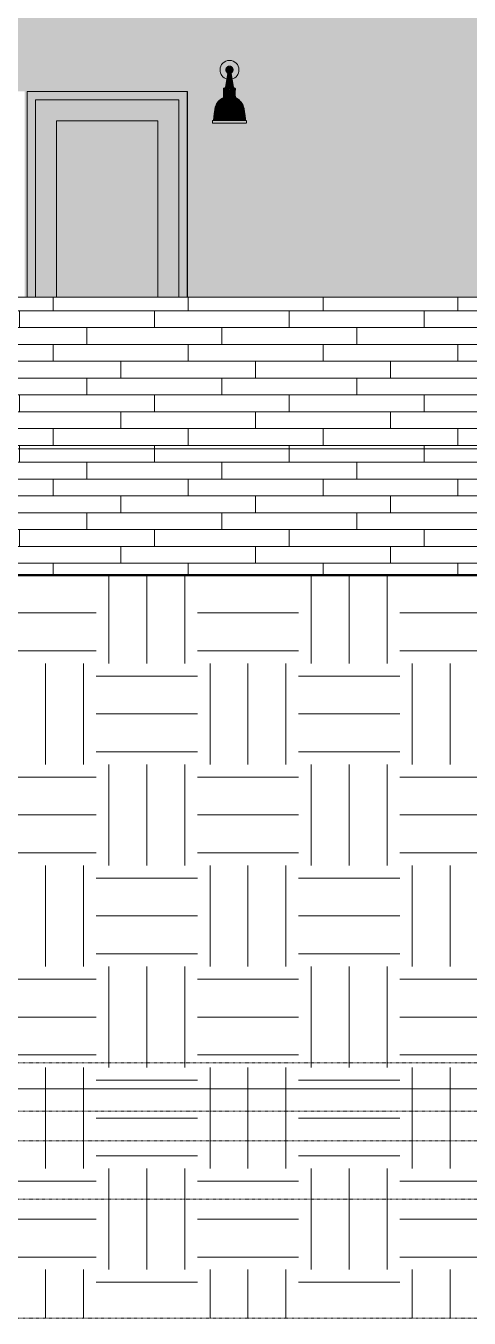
# Model space of a CAD drawing. Header units: inches. Extents: x 1750 to 8392, y -264 to 660.
# Drawn here: x 2829.8 to 2935, y -206.5 to 100.5 of the extents above; entities that cross this region are included whole.
import ezdxf

# ---------------------------------------------------------------- set-up
doc = ezdxf.new("R2010")
doc.units = ezdxf.units.IN
doc.header["$MEASUREMENT"] = 0
doc.linetypes.add('Aligning Line 1_8_', pattern=[0.25, 0.125, -0.125])
doc.linetypes.add('Grid Line 1_2_', pattern=[0.875, 0.5, -0.125, 0.125, -0.125])
for name, color, linetype, lineweight in [('0-1', 7, 'Continuous', 5), ('A-FLOR-LEVL-1', 51, 'Grid Line 1_2_', 9), ('A-GLAZ-1', 151, 'Continuous', 9), ('A-WALL-2', 113, 'Continuous', 9), ('A-WALL-PATT-1', 111, 'Continuous', 9), ('C-TOPO', 7, 'Continuous', 9), ('C-TOPO-1', 250, 'Continuous', 50), ('E-LITE-EQPM', 33, 'Continuous', 9), ('G-ANNO-SYMB', 111, 'Aligning Line 1_8_', 9), ('G-ANNO-SYMB-1', 147, 'Aligning Line 1_8_', 9)]:
    doc.layers.add(name, color=color, linetype=linetype, lineweight=lineweight)
pattern_1 = [(0, (2870.5, 0), (24, 24), [24, -24]), (0, (2870.5, 9), (24, 24), [24, -24]), (0, (2870.5, 18), (24, 24), [24, -24]), (90, (2873.5, 21), (-24, 24), [24, -24]), (90, (2882.5, 21), (-24, 24), [24, -24]), (90, (2891.5, 21), (-24, 24), [24, -24])]

# ---------------------------------------------------------------- blocks, each defined once
blk = doc.blocks.new('CTR  - Topography_rvt-1-BUILDING ELEVATION - EAST')
at = {"layer": 'C-TOPO'}
h = blk.add_hatch(dxfattribs=at)
h.set_pattern_fill('FP_14', color=256, style=0, pattern_type=2)
h.set_pattern_definition(pattern_1)
h.paths.add_polyline_path([(2714.72, -206.5), (2906.72, -206.5), (2906.72, -30), (2714.72, -30), (2714.72, -158)], flags=0)
h = blk.add_hatch(dxfattribs=at)
h.set_pattern_fill('FP_14', color=256, style=0, pattern_type=2)
h.set_pattern_definition(pattern_1)
h.paths.add_polyline_path([(2964.32, -206.5), (2964.32, -30), (2906.72, -30), (2906.72, -206.5), (2953.42, -206.5)], flags=0)
for p, q in [((2879.44, -30), (2823.45, -30)), ((2879.44, -30), (2891.06, -30)), ((2904.39, -30), (2891.06, -30)), ((2906.72, -30), (2904.39, -30)), ((2918.69, -30), (2906.72, -30)), ((2918.69, -30), (2943.94, -30))]:
    blk.add_line(p, q, dxfattribs=at)
at = {"layer": 'C-TOPO-1'}
for p, q in [((2879.44, -30), (2823.45, -30)), ((2891.06, -30), (2879.44, -30)), ((2904.39, -30), (2891.06, -30)), ((2906.72, -30), (2904.39, -30)), ((2906.72, -30), (2918.69, -30)), ((2918.69, -30), (2943.94, -30))]:
    blk.add_line(p, q, dxfattribs=at)
blk = doc.blocks.new('CTR - 1st Phase - Common Walls_rvt-1-BUILDING ELEVATION - EAST')
at = {"layer": 'A-FLOR-LEVL-1'}
for p, q in [((1830.2, 0), (4168.71, 0)), ((1830.2, -30), (4168.71, -30)), ((1830.2, -152), (4168.71, -152))]:
    blk.add_line(p, q, dxfattribs=at)
at = {"layer": 'G-ANNO-SYMB-1'}
for p, q in [((1926.86, -145.84), (4071.96, -145.84)), ((1926.86, -164.42), (4072.04, -164.42))]:
    blk.add_line(p, q, dxfattribs=at)
blk = doc.blocks.new('CTR - 1st Phase -Stairs _ Elevators_rvt-1-BUILDING ELEVATION - EAST')
at = {"layer": 'A-FLOR-LEVL-1'}
for p, q in [((1830.2, 0), (4168.71, 0)), ((1830.2, -30), (4168.71, -30)), ((1830.2, -152), (4168.71, -152))]:
    blk.add_line(p, q, dxfattribs=at)
at = {"layer": 'G-ANNO-SYMB-1'}
blk.add_line((1926.86, -206.49), (4071.96, -206.49), dxfattribs=at)
blk = doc.blocks.new('_THE_ WINDOW _ DOOR - Door - 1st Floor-V8-BUILDING ELEVATION - EAST')
at = {"layer": 'A-GLAZ-1'}
for points in [[(2832.11, 36), (2832.11, 82.88), (2866.14, 82.88), (2866.14, 36), (2868.14, 36), (2868.14, 84.88), (2830.11, 84.88), (2830.11, 36), (2830.97, 36)], [(2837.11, 36), (2837.11, 77.88), (2861.14, 77.88), (2861.14, 36), (2866.14, 36), (2866.14, 82.88), (2832.11, 82.88), (2832.11, 36), (2835.22, 36)], [(2837.11, 36), (2861.14, 36), (2861.14, 77.88), (2837.11, 77.88), (2837.11, 42)]]:
    blk.add_hatch(color=256, dxfattribs=at).paths.add_polyline_path(points, flags=0)
for p, q in [((2830.11, 84.88), (2830.11, 36)), ((2868.14, 84.88), (2830.11, 84.88)), ((2868.14, 36), (2868.14, 84.88)), ((2832.11, 82.88), (2866.14, 82.88)), ((2832.11, 36), (2832.11, 82.88)), ((2866.14, 82.88), (2866.14, 36)), ((2837.11, 77.88), (2861.14, 77.88)), ((2837.11, 36), (2837.11, 77.88)), ((2861.14, 77.88), (2861.14, 36))]:
    blk.add_line(p, q, dxfattribs=at)
blk = doc.blocks.new('VISA-OW2400-02-SASS - OW2400-L30K-MVOLT-V22-BUILDING ELEVATION - EAST')
at = {"layer": 'E-LITE-EQPM'}
h = blk.add_hatch(color=256, dxfattribs=at)
h.paths.add_polyline_path([(2877.54, 87.83), (2877.75, 89.24), (2877.41, 89.55), (2877.37, 89.68), (2877.35, 89.69), (2877.3, 90.05), (2877.4, 90.32), (2877.41, 90.38), (2877.42, 90.44), (2877.7, 90.71), (2877.82, 90.75), (2877.98, 90.85), (2877.99, 90.79), (2878.05, 90.77), (2878.14, 90.71), (2878.2, 90.77), (2878.15, 90.79), (2878.23, 90.85), (2878.47, 90.71), (2878.39, 90.83), (2878.57, 90.72), (2878.69, 90.65), (2878.85, 90.46), (2878.96, 90.19), (2878.97, 90.02), (2878.9, 89.66), (2878.84, 89.63), (2878.75, 89.41), (2878.68, 89.35), (2878.5, 89.22), (2878.73, 87.83), (2879.26, 88.05), (2879.73, 88.41), (2880.08, 88.88), (2880.31, 89.42), (2880.39, 90), (2880.31, 90.58), (2880.08, 91.13), (2879.73, 91.59), (2879.26, 91.95), (2878.72, 92.17), (2878.14, 92.25), (2877.55, 92.17), (2877.01, 91.95), (2876.46, 91.47), (2876.19, 91.13), (2875.96, 90.58), (2875.89, 90), (2875.96, 89.42), (2876.19, 88.88), (2876.55, 88.41), (2877.01, 88.05), (2877.41, 87.89)], flags=0)
h.paths.add_polyline_path([(2878.14, 90.77), (2878.04, 90.79), (2878.07, 90.87), (2878.14, 90.77)], flags=0)
for points in [[(2877.93, 85.93), (2878.14, 85.93), (2878.14, 89.22), (2877.77, 89.22), (2877.27, 85.93), (2877.86, 85.93)], [(2878.45, 89.22), (2878.5, 89.22), (2878.82, 89.53), (2878.86, 89.67), (2878.9, 89.67), (2878.97, 89.82), (2878.97, 90.02), (2878.96, 90.19), (2878.85, 90.46), (2878.69, 90.65), (2878.47, 90.8), (2878.39, 90.81), (2878.39, 90.75), (2878.18, 90.84), (2878.14, 90.77), (2878.23, 90.77), (2878.14, 90.67), (2878.14, 89.22), (2878.43, 89.22)], [(2878.52, 85.93), (2879.04, 85.93), (2878.47, 89.22), (2878.14, 89.22), (2878.14, 85.93), (2878.5, 85.93)], [(2877.95, 80.85), (2878.14, 80.85), (2878.14, 83.41), (2876.69, 83.41), (2875.8, 82.8), (2875.09, 81.93), (2874.74, 80.85), (2877.2, 80.85)], [(2878.14, 85.29), (2878.14, 85.54), (2876.69, 85.54), (2876.69, 85.29), (2877.95, 85.29)], [(2876.89, 83.41), (2878.14, 83.41), (2878.14, 83.66), (2876.69, 83.66), (2876.69, 83.41), (2876.88, 83.41)], [(2877.15, 83.72), (2878.14, 83.72), (2878.14, 85.22), (2876.75, 85.22), (2876.78, 83.72), (2876.94, 83.72)], [(2878.14, 85.54), (2878.14, 85.65), (2878.14, 85.67), (2878.14, 85.7), (2877.14, 85.67), (2877.13, 85.65), (2876.85, 85.62), (2876.78, 85.54), (2877.95, 85.54)], [(2877.77, 85.22), (2878.14, 85.22), (2878.14, 85.29), (2876.88, 85.29), (2876.94, 85.22), (2877.64, 85.22)], [(2878.14, 83.66), (2878.14, 83.72), (2876.94, 83.72), (2876.93, 83.66), (2877.95, 83.66)], [(2877.89, 85.7), (2878.14, 85.74), (2878.14, 85.93), (2877.24, 85.93), (2877.18, 85.82), (2877.27, 85.81), (2877.27, 85.75), (2877.37, 85.74), (2877.38, 85.71), (2877.56, 85.72), (2877.79, 85.72), (2877.88, 85.7)], [(2879.04, 85.7), (2879.04, 85.74), (2879.02, 85.77), (2879.04, 85.8), (2879.08, 85.8), (2879.13, 85.8), (2879.04, 85.93), (2878.14, 85.93), (2878.14, 85.7), (2878.5, 85.71), (2878.72, 85.72), (2878.89, 85.72), (2879, 85.71)], [(2879.49, 85.54), (2879.39, 85.64), (2878.14, 85.7), (2878.14, 85.67), (2878.14, 85.65), (2878.14, 85.54), (2879.43, 85.54)], [(2879.59, 85.29), (2879.59, 85.54), (2878.14, 85.54), (2878.15, 85.29), (2879.52, 85.29)], [(2878.57, 85.22), (2879.33, 85.22), (2879.39, 85.29), (2878.14, 85.29), (2878.14, 85.22), (2878.5, 85.22)], [(2879.52, 83.72), (2879.52, 85.22), (2878.14, 85.22), (2878.14, 83.72), (2879.49, 83.72)], [(2878.48, 83.66), (2879.39, 83.66), (2879.33, 83.72), (2878.14, 83.72), (2878.14, 83.66), (2878.44, 83.66)], [(2879.53, 83.41), (2879.59, 83.41), (2879.59, 83.66), (2878.14, 83.66), (2878.14, 83.41), (2879.49, 83.41)], [(2878.88, 80.85), (2881.53, 80.85), (2881.12, 82.01), (2880.33, 82.91), (2879.53, 83.41), (2878.14, 83.41), (2878.14, 80.85)], [(2876.75, 77.98), (2878.14, 77.98), (2878.14, 80.85), (2874.74, 80.85), (2874.44, 79.24), (2874.39, 78.13), (2874.39, 77.98), (2875.69, 77.98)], [(2879.21, 77.98), (2881.89, 77.98), (2881.86, 78.79), (2881.78, 79.6), (2881.53, 80.85), (2878.14, 80.85), (2878.14, 77.98), (2879.16, 77.98)], [(2874.14, 77.38), (2878.14, 77.38), (2878.14, 77.98), (2874.14, 77.98)], [(2878.14, 77.38), (2882.13, 77.38), (2882.13, 77.98), (2878.14, 77.98)]]:
    blk.add_hatch(color=256, dxfattribs=at).paths.add_polyline_path(points, flags=0)
h = blk.add_hatch(color=256, dxfattribs=at)
h.paths.add_polyline_path([(2877.89, 89.22), (2878.14, 89.22), (2878.14, 90.71), (2877.98, 90.79), (2877.95, 90.79), (2877.95, 90.84), (2877.83, 90.79), (2877.79, 90.79), (2877.4, 90.41), (2877.4, 90.32), (2877.33, 90.2), (2877.31, 89.97), (2877.37, 89.68), (2877.41, 89.65), (2877.41, 89.54), (2877.77, 89.22), (2877.87, 89.22)], flags=0)
h.paths.add_polyline_path([(2878.14, 90.77), (2878.07, 90.87), (2878.04, 90.79), (2878.13, 90.77)], flags=0)
for p, q in [((2877.71, 89.22), (2877.19, 85.93)), ((2878.14, 89.22), (2877.77, 89.22)), ((2878.5, 89.22), (2878.14, 89.22)), ((2879.08, 85.93), (2878.56, 89.22)), ((2876.69, 85.54), (2876.69, 85.29)), ((2878.14, 85.54), (2876.69, 85.54)), ((2876.69, 85.29), (2876.75, 85.22)), ((2878.14, 85.29), (2876.69, 85.29)), ((2876.75, 83.72), (2876.69, 83.66)), ((2876.69, 83.66), (2876.69, 83.41)), ((2878.14, 83.66), (2876.69, 83.66)), ((2878.14, 83.41), (2876.69, 83.41)), ((2876.75, 85.22), (2876.75, 83.72)), ((2878.14, 85.22), (2876.75, 85.22)), ((2878.14, 83.72), (2876.75, 83.72)), ((2878.14, 85.7), (2877.02, 85.7)), ((2877.19, 85.7), (2877.45, 85.7)), ((2878.14, 85.93), (2877.24, 85.93)), ((2879.04, 85.93), (2878.14, 85.93)), ((2879.25, 85.7), (2878.14, 85.7)), ((2879.59, 85.54), (2878.14, 85.54)), ((2879.59, 85.29), (2878.14, 85.29)), ((2879.52, 85.22), (2878.14, 85.22)), ((2879.52, 83.72), (2878.14, 83.72)), ((2879.59, 83.66), (2878.14, 83.66)), ((2879.59, 83.41), (2878.14, 83.41)), ((2878.82, 85.7), (2879.25, 85.7)), ((2879.52, 85.22), (2879.59, 85.29)), ((2879.52, 83.72), (2879.52, 85.22)), ((2879.59, 83.66), (2879.52, 83.72)), ((2879.59, 85.29), (2879.59, 85.54)), ((2879.59, 83.41), (2879.59, 83.66)), ((2874.08, 77.98), (2874.08, 77.38)), ((2874.14, 77.98), (2878.14, 77.98)), ((2878.14, 77.38), (2874.14, 77.38)), ((2878.14, 77.98), (2882.13, 77.98)), ((2882.13, 77.38), (2878.14, 77.38)), ((2882.14, 77.98), (2882.14, 77.98)), ((2882.14, 77.38), (2882.14, 77.38)), ((2882.19, 77.38), (2882.19, 77.98))]:
    blk.add_line(p, q, dxfattribs=at)
at = {"layer": 'E-LITE-EQPM', "flags": 128}
for points in [[(2877.71, 89.22), (2877.68, 89.24), (2877.65, 89.26), (2877.62, 89.29), (2877.6, 89.31), (2877.57, 89.34), (2877.54, 89.36), (2877.52, 89.39), (2877.49, 89.42), (2877.47, 89.45), (2877.45, 89.48), (2877.43, 89.51), (2877.41, 89.54), (2877.39, 89.57), (2877.37, 89.6), (2877.36, 89.64), (2877.35, 89.67), (2877.33, 89.71), (2877.32, 89.74), (2877.31, 89.78), (2877.3, 89.81), (2877.3, 89.85), (2877.29, 89.89), (2877.29, 89.92), (2877.29, 89.96), (2877.28, 90), (2877.29, 90.03), (2877.29, 90.07), (2877.29, 90.11), (2877.3, 90.14), (2877.3, 90.18), (2877.31, 90.22), (2877.32, 90.25), (2877.33, 90.29), (2877.34, 90.32), (2877.36, 90.36), (2877.37, 90.39), (2877.39, 90.42), (2877.4, 90.46), (2877.42, 90.49), (2877.44, 90.52), (2877.46, 90.55), (2877.49, 90.58), (2877.51, 90.61), (2877.54, 90.63), (2877.56, 90.66), (2877.59, 90.68), (2877.62, 90.71), (2877.64, 90.73), (2877.67, 90.75), (2877.7, 90.77), (2877.74, 90.79), (2877.77, 90.81), (2877.8, 90.83), (2877.83, 90.84), (2877.87, 90.86), (2877.9, 90.87), (2877.94, 90.88), (2877.97, 90.89), (2878.01, 90.9), (2878.05, 90.91), (2878.08, 90.91), (2878.12, 90.92), (2878.14, 90.92)], [(2878.14, 90.92), (2878.17, 90.92), (2878.21, 90.91), (2878.25, 90.91), (2878.28, 90.9), (2878.32, 90.89), (2878.35, 90.88), (2878.39, 90.87), (2878.42, 90.85), (2878.46, 90.84), (2878.49, 90.82), (2878.52, 90.8), (2878.55, 90.78), (2878.58, 90.76), (2878.61, 90.74), (2878.64, 90.72), (2878.67, 90.7), (2878.7, 90.67), (2878.72, 90.65), (2878.75, 90.62), (2878.77, 90.59), (2878.8, 90.56), (2878.82, 90.53), (2878.84, 90.5), (2878.86, 90.47), (2878.88, 90.44), (2878.89, 90.41), (2878.91, 90.37), (2878.92, 90.34), (2878.94, 90.3), (2878.95, 90.27), (2878.96, 90.23), (2878.97, 90.2), (2878.97, 90.16), (2878.98, 90.12), (2878.98, 90.09), (2878.99, 90.05), (2878.99, 90.01), (2878.99, 89.98), (2878.99, 89.94), (2878.98, 89.9), (2878.98, 89.87), (2878.97, 89.83), (2878.96, 89.79), (2878.96, 89.76), (2878.94, 89.72), (2878.93, 89.69), (2878.92, 89.65), (2878.91, 89.62), (2878.89, 89.59), (2878.87, 89.55), (2878.85, 89.52), (2878.83, 89.49), (2878.81, 89.46), (2878.79, 89.43), (2878.77, 89.4), (2878.74, 89.38), (2878.72, 89.35), (2878.69, 89.32), (2878.66, 89.3), (2878.63, 89.28), (2878.6, 89.25), (2878.57, 89.23), (2878.56, 89.22)], [(2874.69, 80.85), (2874.72, 80.99), (2874.75, 81.12), (2874.79, 81.26), (2874.84, 81.4), (2874.89, 81.53), (2874.95, 81.66), (2875.01, 81.79), (2875.08, 81.91), (2875.15, 82.04), (2875.23, 82.16), (2875.31, 82.28), (2875.4, 82.39), (2875.49, 82.5), (2875.58, 82.61), (2875.68, 82.71), (2875.79, 82.81), (2875.89, 82.9), (2876.01, 82.99), (2876.12, 83.08), (2876.24, 83.16), (2876.36, 83.23), (2876.48, 83.3), (2876.61, 83.37), (2876.69, 83.41)], [(2876.69, 85.54), (2876.7, 85.56), (2876.71, 85.57), (2876.72, 85.58), (2876.74, 85.59), (2876.75, 85.61), (2876.77, 85.62), (2876.78, 85.63), (2876.8, 85.64), (2876.81, 85.65), (2876.83, 85.66), (2876.84, 85.66), (2876.86, 85.67), (2876.88, 85.68), (2876.89, 85.68), (2876.91, 85.69), (2876.93, 85.69), (2876.95, 85.7), (2876.96, 85.7), (2876.97, 85.7)], [(2876.97, 85.7), (2876.97, 85.7), (2876.98, 85.7), (2876.99, 85.7), (2877, 85.71), (2877.01, 85.71), (2877.02, 85.71), (2877.03, 85.71), (2877.04, 85.71), (2877.05, 85.72), (2877.05, 85.72), (2877.06, 85.72), (2877.07, 85.73), (2877.08, 85.73), (2877.09, 85.74), (2877.09, 85.74), (2877.1, 85.75), (2877.11, 85.75), (2877.11, 85.76), (2877.12, 85.76), (2877.13, 85.77), (2877.13, 85.78), (2877.14, 85.78), (2877.14, 85.79), (2877.15, 85.8), (2877.16, 85.81), (2877.16, 85.81), (2877.16, 85.82), (2877.17, 85.83), (2877.17, 85.84), (2877.18, 85.85), (2877.18, 85.85), (2877.18, 85.86), (2877.18, 85.87), (2877.19, 85.88), (2877.19, 85.89), (2877.19, 85.9), (2877.19, 85.91), (2877.19, 85.92), (2877.19, 85.93), (2877.19, 85.93)], [(2879.08, 85.93), (2879.08, 85.92), (2879.08, 85.91), (2879.08, 85.9), (2879.08, 85.89), (2879.09, 85.88), (2879.09, 85.87), (2879.09, 85.87), (2879.09, 85.86), (2879.1, 85.85), (2879.1, 85.84), (2879.1, 85.83), (2879.11, 85.82), (2879.11, 85.82), (2879.12, 85.81), (2879.12, 85.8), (2879.13, 85.79), (2879.13, 85.79), (2879.14, 85.78), (2879.14, 85.77), (2879.15, 85.77), (2879.16, 85.76), (2879.16, 85.75), (2879.17, 85.75), (2879.18, 85.74), (2879.19, 85.74), (2879.19, 85.73), (2879.2, 85.73), (2879.21, 85.72), (2879.22, 85.72), (2879.23, 85.72), (2879.23, 85.71), (2879.24, 85.71), (2879.25, 85.71), (2879.26, 85.71), (2879.27, 85.71), (2879.28, 85.7), (2879.29, 85.7), (2879.3, 85.7), (2879.3, 85.7), (2879.31, 85.7)], [(2879.31, 85.7), (2879.32, 85.7), (2879.34, 85.69), (2879.36, 85.69), (2879.38, 85.68), (2879.39, 85.68), (2879.41, 85.67), (2879.43, 85.66), (2879.44, 85.66), (2879.46, 85.65), (2879.48, 85.64), (2879.49, 85.63), (2879.51, 85.62), (2879.52, 85.61), (2879.53, 85.59), (2879.55, 85.58), (2879.56, 85.57), (2879.57, 85.56), (2879.58, 85.54), (2879.59, 85.54)], [(2879.59, 83.41), (2879.71, 83.34), (2879.84, 83.28), (2879.96, 83.2), (2880.08, 83.12), (2880.2, 83.04), (2880.31, 82.95), (2880.42, 82.86), (2880.53, 82.77), (2880.63, 82.67), (2880.73, 82.56), (2880.82, 82.45), (2880.91, 82.34), (2881, 82.23), (2881.08, 82.11), (2881.15, 81.99), (2881.22, 81.86), (2881.29, 81.74), (2881.35, 81.61), (2881.4, 81.47), (2881.45, 81.34), (2881.5, 81.2), (2881.54, 81.07), (2881.57, 80.93), (2881.59, 80.85)], [(2874.33, 77.98), (2874.39, 78.83), (2874.49, 79.68), (2874.63, 80.52), (2874.69, 80.85)], [(2881.59, 80.85), (2881.73, 80), (2881.84, 79.16), (2881.92, 78.3), (2881.94, 77.98)]]:
    blk.add_lwpolyline(points, dxfattribs=at)
at = {"layer": 'E-LITE-EQPM'}
for start, end in [(360, 180), (180, 254.7454), (285.2546, 360)]:
    blk.add_arc((2878.14, 90), 2.25, start, end, dxfattribs=at)

msp = doc.modelspace()

# ---------------------------------------------------------------- hatches: boundary and pattern name
at = {"layer": 'A-WALL-PATT-1'}
h = msp.add_hatch(dxfattribs=at)
h.set_pattern_fill('FP_22', color=256, style=0, pattern_type=2)
h.set_pattern_definition([(0, (2712.324, 0.8), (0, 4), []), (90, (2712.324, 0.8), (-8, 8), [4, -28]), (90, (2728.324, 4.8), (-8, 8), [4, -28])])
h.paths.add_polyline_path([(3607.3755, -4), (3617.1237, -4), (3617.1237, -0.75), (3617.6237, -0.7178), (3617.6237, 8), (3600.3612, 8), (3600.3612, 53), (3629.3612, 53), (3629.3612, 8), (3618.6237, 8), (3618.6237, -0.75), (3672.5987, -0.75), (3672.5987, 0.5), (3636.5112, 0.5), (3636.5112, 84.875), (3674.5362, 84.875), (3674.5362, 36), (3751.398, 36), (3751.398, 84.875), (3789.423, 84.875), (3789.423, 74.6062), (3790.6376, 75.5), (3823.1987, 72.1717), (3823.1987, 108.375), (2712.3237, 108.375), (2712.3237, -0.75), (2712.5987, -0.7416), (2712.5987, 36), (2717.7612, 36), (2717.7612, 53), (2728.3457, 53), (2753.3112, 71.3702), (2753.3112, 84.875), (2791.3362, 84.875), (2791.3644, 72.1841), (2791.5237, 72.1678), (2791.5237, 84.875), (2829.5487, 84.875), (2829.5487, 36), (2830.1112, 36), (2830.1112, 84.875), (2868.1362, 84.875), (2868.1362, 36), (2983.7112, 36), (2983.7112, 84.875), (3021.7362, 84.875), (3021.7362, 36), (3022.1112, 36), (3022.1112, 84.875), (3060.1362, 84.875), (3060.1362, 36), (3062.4487, 36), (3062.4487, -0.095), (3104.66, -0.75), (3116.4237, -0.7176), (3116.4237, 8), (3103.3316, 8), (3103.3316, 53), (3132.3316, 53), (3132.3316, 8), (3117.4237, 8), (3117.4237, -0.75), (3117.9237, -0.75), (3117.9237, -0.8267), (3169.2904, 0), (3597.8145, 0), (3606.9368, -3.8164)], flags=0)
h.paths.add_polyline_path([(3267.5962, 0.5), (3252.5112, 0.5), (3252.5112, 84.875), (3290.5362, 84.875), (3290.5362, 0.5), (3270.9313, 0.5)], flags=0)
h.paths.add_polyline_path([(3401.6697, 0.5), (3367.398, 0.5), (3367.398, 84.875), (3405.423, 84.875), (3405.423, 0.5)], flags=0)
h.paths.add_polyline_path([(3175.7112, 0.5), (3175.7112, 84.875), (3213.7362, 84.875), (3213.7362, 0.5), (3177.7112, 0.5)], flags=0)
h.paths.add_polyline_path([(3521.1237, 0.5), (3521.1237, 84.875), (3559.1487, 84.875), (3559.1487, 0.5), (3535.7432, 0.5)], flags=0)
h.paths.add_polyline_path([(3348.7987, 8), (3320.3612, 8), (3320.3612, 53), (3349.3612, 53), (3349.3612, 8)], flags=0)
h.paths.add_polyline_path([(3797.6376, 36), (3823.1987, 36), (3823.1987, 68.8325), (3810.2747, 65.3077), (3793.7766, 73.8382), (3810.0206, 65.2384), (3794.8532, 61.1018), (3797.6376, 49.5), (3797.6376, 42)], flags=0)
h.paths.add_polyline_path([(3795.6376, 36), (3795.6376, 49.5), (3793.3967, 60.7046), (3789.423, 59.6209), (3789.423, 36)], flags=0)
h.paths.add_polyline_path([(2753.3112, 36), (2753.3112, 58.4215), (2747.4343, 56.8187), (2753.3112, 66.3743), (2753.3112, 66.5387), (2747.1801, 56.7493), (2733.4325, 53), (2746.7612, 53), (2746.7612, 36), (2748.0614, 36)], flags=0)
h.paths.add_polyline_path([(2791.5237, 36), (2791.5237, 68.8431), (2791.3362, 68.7919), (2791.3362, 36), (2791.4448, 36)], flags=0)
h.paths.add_polyline_path([(3233.9109, 85.7022), (3233.5239, 85.7142), (3233.7128, 85.7022), (3233.9097, 85.7022)], flags=0)
h.paths.add_polyline_path([(3236.8711, 77.384), (3229.4426, 77.384), (3229.4426, 77.9781), (3229.6888, 77.9781), (3229.7451, 79.2383), (3229.7608, 79.4177), (3230.04, 80.8452), (3230.4024, 81.9544), (3231.1962, 82.8786), (3231.9885, 83.4062), (3231.9885, 83.6562), (3232.1827, 83.6562), (3232.2412, 83.7238), (3232.0561, 83.7238), (3232.0856, 85.2238), (3232.2412, 85.2238), (3232.1486, 85.2913), (3231.9885, 85.2913), (3231.9885, 85.5413), (3232.0856, 85.5413), (3232.1827, 85.6382), (3232.8317, 85.7271), (3232.7131, 85.7151), (3232.6739, 85.7518), (3232.6433, 85.7609), (3232.5513, 85.7572), (3232.5386, 85.8142), (3232.4861, 85.815), (3232.5386, 85.9275), (3232.8461, 87.8305), (3232.3126, 88.0514), (3231.8466, 88.409), (3231.4891, 88.875), (3231.2643, 89.4177), (3231.1876, 90), (3231.2643, 90.5823), (3231.4891, 91.125), (3231.8466, 91.591), (3232.3126, 91.9486), (3232.8553, 92.1733), (3233.4376, 92.25), (3234.0778, 92.1494), (3234.5626, 91.9486), (3235.1183, 91.4741), (3235.3862, 91.125), (3235.611, 90.5823), (3235.6876, 90), (3235.611, 89.4177), (3235.3862, 88.875), (3235.0286, 88.409), (3234.5626, 88.0514), (3234.0298, 87.8267), (3234.3793, 85.8669), (3234.3793, 85.7994), (3234.2828, 85.7967), (3234.2828, 85.751), (3234.3383, 85.7022), (3234.0177, 85.7232), (3234.1257, 85.7022), (3234.7266, 85.6186), (3234.8388, 85.5413), (3234.8868, 85.5413), (3234.8868, 85.2913), (3234.6926, 85.2913), (3234.6341, 85.2238), (3234.8192, 85.2238), (3234.7897, 83.7238), (3234.6341, 83.7238), (3234.7308, 83.6562), (3234.8868, 83.6562), (3234.8868, 83.4062), (3235.7628, 82.8113), (3236.4822, 81.926), (3236.8711, 80.662), (3237.1145, 79.4177), (3237.1865, 77.9781), (3237.4327, 77.9781), (3237.4327, 77.384), (3236.9508, 77.384)], flags=0)
h.paths.add_polyline_path([(2878.6095, 85.7022), (2878.2389, 85.7165), (2878.4114, 85.7022), (2878.6083, 85.7022)], flags=0)
h.paths.add_polyline_path([(2877.9451, 77.384), (2874.1412, 77.384), (2874.1412, 77.9781), (2874.3874, 77.9781), (2874.4437, 79.2383), (2874.4594, 79.4177), (2874.7386, 80.8452), (2875.101, 81.9544), (2875.92, 82.8954), (2876.6871, 83.4062), (2876.6871, 83.6562), (2876.8813, 83.6562), (2876.9398, 83.7238), (2876.7547, 83.7238), (2876.7842, 85.2238), (2876.9398, 85.2238), (2876.8472, 85.2913), (2876.6871, 85.2913), (2876.6871, 85.5413), (2876.7842, 85.5413), (2876.8813, 85.6382), (2877.5303, 85.7271), (2877.4117, 85.7151), (2877.3677, 85.744), (2877.3419, 85.7609), (2877.246, 85.744), (2877.2372, 85.8142), (2877.1847, 85.815), (2877.2372, 85.9275), (2877.5447, 87.8305), (2877.0112, 88.0514), (2876.5452, 88.409), (2876.1877, 88.875), (2875.9629, 89.4177), (2875.8862, 90), (2875.9629, 90.5823), (2876.1877, 91.125), (2876.5452, 91.591), (2877.0112, 91.9486), (2877.5539, 92.1733), (2878.1362, 92.25), (2878.7186, 92.1733), (2879.2612, 91.9486), (2879.8169, 91.4741), (2880.0848, 91.125), (2880.3096, 90.5823), (2880.3862, 90), (2880.3096, 89.4177), (2880.0848, 88.875), (2879.7272, 88.409), (2879.2612, 88.0514), (2878.7284, 87.8267), (2879.0779, 85.8669), (2879.0779, 85.7994), (2878.9814, 85.7967), (2878.9814, 85.751), (2878.9985, 85.7063), (2878.634, 85.707), (2878.827, 85.702), (2879.4252, 85.6186), (2879.5374, 85.5413), (2879.5853, 85.5413), (2879.5853, 85.2913), (2879.3912, 85.2913), (2879.3327, 85.2238), (2879.5178, 85.2238), (2879.4883, 83.7238), (2879.3327, 83.7238), (2879.4294, 83.6562), (2879.5853, 83.6562), (2879.5853, 83.4062), (2880.4614, 82.8113), (2881.1808, 81.926), (2881.5697, 80.662), (2881.8131, 79.4177), (2881.8851, 77.9781), (2882.1313, 77.9781), (2882.1313, 77.384), (2878.1362, 77.384)], flags=0)
h.paths.add_polyline_path([(3685.0095, 85.7022), (3684.6389, 85.7165), (3684.8114, 85.7022), (3685.0083, 85.7022)], flags=0)
h.paths.add_polyline_path([(3686.6777, 77.384), (3680.5412, 77.384), (3680.5412, 77.9781), (3680.7874, 77.9781), (3680.8437, 79.2383), (3680.8594, 79.4177), (3681.1386, 80.8452), (3681.5484, 82.0113), (3682.32, 82.8954), (3683.0871, 83.4062), (3683.0871, 83.6562), (3683.2813, 83.6562), (3683.3398, 83.7238), (3683.1547, 83.7238), (3683.1842, 85.2238), (3683.3398, 85.2238), (3683.2472, 85.2913), (3683.0871, 85.2913), (3683.0871, 85.5413), (3683.1842, 85.5413), (3683.2813, 85.6382), (3683.9303, 85.7271), (3683.8117, 85.7151), (3683.7677, 85.744), (3683.7419, 85.7609), (3683.646, 85.744), (3683.6372, 85.8142), (3683.5847, 85.815), (3683.6372, 85.9275), (3683.9447, 87.8305), (3683.4112, 88.0514), (3682.9452, 88.409), (3682.5877, 88.875), (3682.3629, 89.4177), (3682.2862, 90), (3682.3861, 90.6383), (3682.5877, 91.125), (3682.9452, 91.591), (3683.4112, 91.9486), (3683.9539, 92.1733), (3684.5362, 92.25), (3685.1186, 92.1733), (3685.6612, 91.9486), (3686.2169, 91.4741), (3686.4848, 91.125), (3686.7096, 90.5823), (3686.7862, 90), (3686.7096, 89.4177), (3686.4848, 88.875), (3686.1272, 88.409), (3685.6612, 88.0514), (3685.1284, 87.8267), (3685.4779, 85.8669), (3685.4779, 85.7994), (3685.3814, 85.7967), (3685.3814, 85.751), (3685.3985, 85.7063), (3685.034, 85.707), (3685.227, 85.702), (3685.8252, 85.6186), (3685.9178, 85.5413), (3685.9853, 85.5413), (3685.9853, 85.2913), (3685.7912, 85.2913), (3685.7327, 85.2238), (3685.9178, 85.2238), (3685.8883, 83.7238), (3685.7327, 83.7238), (3685.8252, 83.6562), (3685.9853, 83.6562), (3685.9853, 83.4062), (3686.8614, 82.8113), (3687.5808, 81.926), (3687.9697, 80.662), (3688.2131, 79.4177), (3688.2851, 77.9781), (3688.5313, 77.9781), (3688.5313, 77.384), (3687.0159, 77.384)], flags=0)
h = msp.add_hatch(dxfattribs=at)
h.set_pattern_fill('FP_27', color=256, style=0, pattern_type=2)
h.set_pattern_definition([(0, (3060.324, 0.8), (0, 4), []), (90, (3060.324, 0.8), (-8, 8), [4, -28]), (90, (3076.324, 4.8), (-8, 8), [4, -28])])
h.paths.add_polyline_path([(2964.3237, -30), (3058.1987, -30), (3058.1987, 36), (2712.5987, 36), (2712.5987, -30), (2943.9399, -30)], flags=0)

# ---------------------------------------------------------------- linework, layer by layer
at = {"layer": 'A-FLOR-LEVL-1'}
for p, q in [((1830.9484, 0), (4167.9645, 0)), ((1830.9484, -30), (4167.9645, -30)), ((1830.9484, -152), (4167.9645, -152))]:
    msp.add_line(p, q, dxfattribs=at)
at = {"layer": 'A-WALL-2'}
for p, q in [((2830.1112, 84.875), (2868.1362, 84.875)), ((2830.1112, 36), (2830.1112, 84.875)), ((2868.1362, 84.875), (2868.1362, 36)), ((3062.4487, 36), (2712.5987, 36))]:
    msp.add_line(p, q, dxfattribs=at)
at = {"layer": 'G-ANNO-SYMB'}
for p, q in [((1926.8612, -157.3105), (4072.0372, -157.3105)), ((1926.8612, -178.2392), (4072.0372, -178.2392))]:
    msp.add_line(p, q, dxfattribs=at)

# ---------------------------------------------------------------- block references
at = {"layer": '0-1'}
for name in ['CTR - 1st Phase - Common Walls_rvt-1-BUILDING ELEVATION - EAST', 'CTR - 1st Phase -Stairs _ Elevators_rvt-1-BUILDING ELEVATION - EAST', 'CTR  - Topography_rvt-1-BUILDING ELEVATION - EAST']:
    msp.add_blockref(name, (0, 0), dxfattribs=at)
at = {"layer": 'A-GLAZ-1'}
msp.add_blockref('_THE_ WINDOW _ DOOR - Door - 1st Floor-V8-BUILDING ELEVATION - EAST', (0, 0), dxfattribs=at)
at = {"layer": 'E-LITE-EQPM'}
msp.add_blockref('VISA-OW2400-02-SASS - OW2400-L30K-MVOLT-V22-BUILDING ELEVATION - EAST', (0, 0), dxfattribs=at)

doc.saveas('drawing.dxf')
